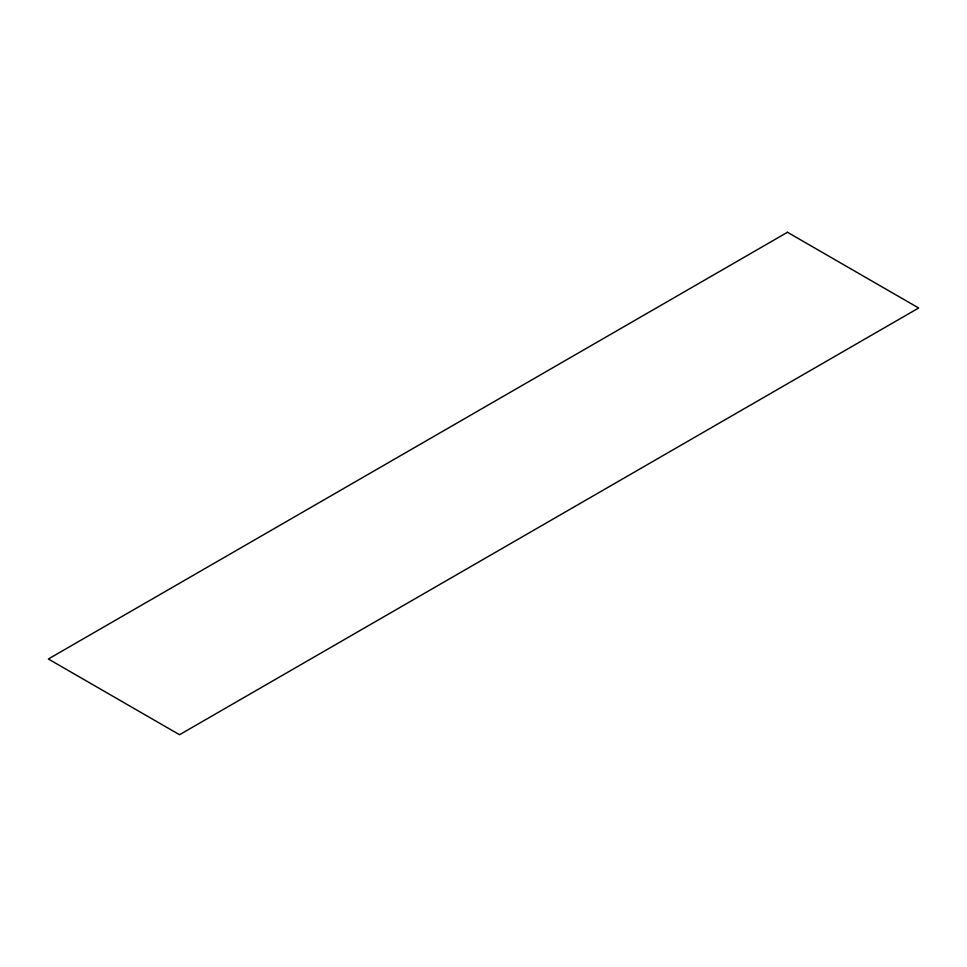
<?xml version="1.0" encoding="UTF-8"?>
<svg xmlns="http://www.w3.org/2000/svg" width="967" height="967" viewBox="0 0 967 967"><rect width="100%" height="100%" fill="white"/><g stroke="black" fill="none" stroke-linecap="round" stroke-linejoin="round"><path stroke-width="1.45" d="M787.464 232.273L48.35 658.998L179.536 734.727L918.65 308.002L787.464 232.273"/></g></svg>
